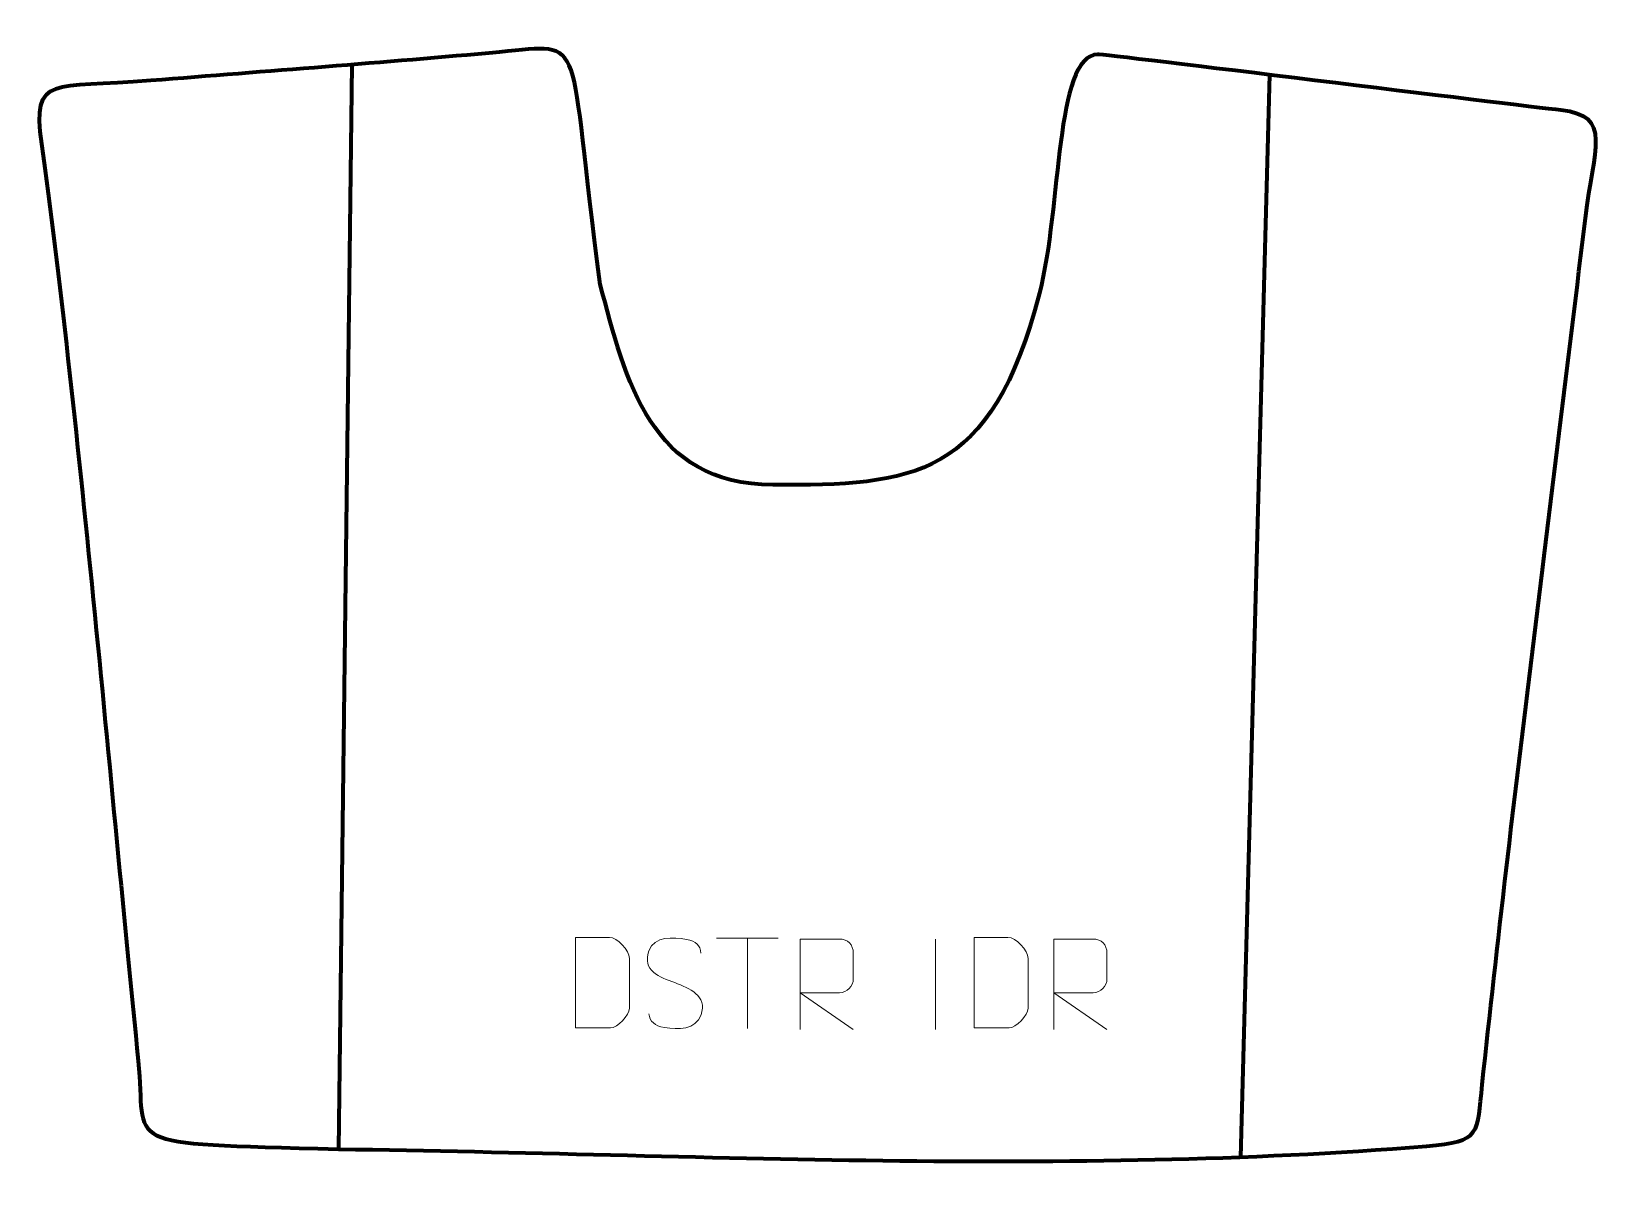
# Model space of a CAD drawing. Header units: millimetres. Extents: x -420 to 16, y 396 to 711.
import ezdxf

# ---------------------------------------------------------------- set-up
doc = ezdxf.new("R2010")
doc.units = ezdxf.units.MM
doc.header["$MEASUREMENT"] = 0
doc.layers.add('layer 2', color=7, linetype='Continuous')
doc.layers.add('layer 3', color=7, linetype='Continuous')

msp = doc.modelspace()

# ---------------------------------------------------------------- linework, layer by layer
at = {"layer": 'layer 2', "color": 142, "lineweight": 158}
for points in [[(-332.0546, 702.3126), (-332.0546, 702.3126), (-335.7387, 403.1046), (-335.7387, 403.1046)], [(-78.7907, 699.5146), (-78.7907, 699.5146), (-86.8057, 400.9194), (-86.8057, 400.9194)]]:
    msp.add_open_spline(points, degree=3, dxfattribs=at)
at = {"layer": 'layer 3', "color": 242, "lineweight": 158}
msp.add_open_spline([(-263.4905, 641.706), (-256.4089, 615.0826), (-249.6473, 586.4976), (-215.8339, 586.3665), (-215.8339, 586.3665), (-177.3431, 586.2172), (-155.5047, 587.8397), (-142.2901, 639.2976), (-142.2901, 639.2976), (-136.1665, 663.1431), (-138.0647, 704.7183), (-126.2545, 705.1673), (-126.2545, 705.1673), (-124.6595, 705.2279), (-10.5386, 691.1044), (1.5951, 689.7431), (1.5951, 689.7431), (16.0854, 688.1173), (10.6949, 679.49), (8.3597, 659.9811), (8.3597, 659.9811), (-0.9472, 582.0141), (-11.8601, 498.4981), (-20.0982, 420.8969), (-20.0982, 420.8969), (-21.5275, 407.4332), (-20.1366, 405.1753), (-35.5231, 403.9305), (-35.5231, 403.9305), (-135.2022, 395.8667), (-235.7718, 401.7147), (-335.7387, 403.1046), (-335.7387, 403.1046), (-398.1062, 404.864), (-388.5428, 403.3327), (-390.9884, 427.4999), (-390.9884, 427.4999), (-398.3979, 500.7181), (-407.7426, 609.2949), (-417.7004, 680.5038), (-417.7004, 680.5038), (-420.3978, 699.7932), (-414.7155, 695.6872), (-387.5176, 697.9102), (-387.5176, 697.9102), (-355.4282, 700.5467), (-323.3224, 702.823), (-291.2608, 705.8087), (-291.2608, 705.8087), (-266.3622, 708.1275), (-272.8546, 711.4347), (-263.4905, 641.706)], degree=3, knots=[0, 0, 0, 0, 0.07142857, 0.07142857, 0.07142857, 0.07142857, 0.14285714, 0.14285714, 0.14285714, 0.14285714, 0.21428571, 0.21428571, 0.21428571, 0.21428571, 0.28571429, 0.28571429, 0.28571429, 0.28571429, 0.35714286, 0.35714286, 0.35714286, 0.35714286, 0.42857143, 0.42857143, 0.42857143, 0.42857143, 0.5, 0.5, 0.5, 0.5, 0.57142857, 0.57142857, 0.57142857, 0.57142857, 0.64285714, 0.64285714, 0.64285714, 0.64285714, 0.71428571, 0.71428571, 0.71428571, 0.71428571, 0.78571429, 0.78571429, 0.78571429, 0.78571429, 0.85714286, 0.85714286, 0.85714286, 0.85714286, 1, 1, 1, 1], dxfattribs=at)
at = {"layer": 'layer 3', "color": 250, "lineweight": 9}
for points, knots in [([(-270.2822, 436.5994), (-267.9504, 436.5998), (-263.0002, 436.5758), (-260.6687, 436.5755), (-260.6687, 436.5755), (-258.7437, 436.4701), (-255.4251, 440.0117), (-255.4363, 442.029), (-255.4363, 442.029), (-255.4367, 447.7991), (-255.4367, 449.9688), (-255.4363, 455.7381), (-255.4363, 455.7381), (-255.4406, 457.8762), (-258.8151, 461.5363), (-260.9675, 461.5228), (-260.9675, 461.5228), (-263.2932, 461.5228), (-268.0175, 461.5228), (-270.3436, 461.5228), (-270.3436, 461.5228), (-270.3432, 455.7759), (-270.2819, 442.3467), (-270.2822, 436.5994)], [0, 0, 0, 0, 0.14285714, 0.14285714, 0.14285714, 0.14285714, 0.28571429, 0.28571429, 0.28571429, 0.28571429, 0.42857143, 0.42857143, 0.42857143, 0.42857143, 0.57142857, 0.57142857, 0.57142857, 0.57142857, 0.71428571, 0.71428571, 0.71428571, 0.71428571, 1, 1, 1, 1]), ([(-242.8899, 449.048), (-247.1382, 450.5184), (-252.0463, 452.3142), (-250.0412, 457.8345), (-250.0412, 457.8345), (-248.5377, 461.9744), (-243.3241, 461.5859), (-239.7205, 460.9848), (-239.7205, 460.9848), (-236.8599, 460.5076), (-235.9952, 459.2944), (-235.6846, 457.2103)], [0, 0, 0, 0, 0.25, 0.25, 0.25, 0.25, 0.5, 0.5, 0.5, 0.5, 1, 1, 1, 1]), ([(-208.3129, 436.1178), (-208.3129, 436.1178), (-208.3129, 461.0713), (-208.3129, 461.0713), (-208.3129, 461.0713), (-204.7181, 461.0713), (-201.1226, 461.0713), (-197.5274, 461.0713), (-197.5274, 461.0713), (-195.2021, 461.0336), (-193.6448, 459.5436), (-193.6489, 457.1772), (-193.6489, 457.1772), (-193.6493, 455.1417), (-193.6493, 452.0823), (-193.6489, 450.0463), (-193.6489, 450.0463), (-193.6554, 448.1708), (-195.4677, 446.229), (-197.4772, 446.2099), (-197.4772, 446.2099), (-197.4772, 446.2099), (-208.3129, 446.2099), (-208.3129, 446.2099), (-208.3129, 446.2099), (-208.3129, 446.2099), (-193.6582, 436.1178), (-193.6582, 436.1178)], [0, 0, 0, 0, 0.125, 0.125, 0.125, 0.125, 0.25, 0.25, 0.25, 0.25, 0.375, 0.375, 0.375, 0.375, 0.5, 0.5, 0.5, 0.5, 0.625, 0.625, 0.625, 0.625, 0.75, 0.75, 0.75, 0.75, 1, 1, 1, 1]), ([(-160.2822, 436.5994), (-157.9504, 436.5998), (-153.0002, 436.5758), (-150.6687, 436.5755), (-150.6687, 436.5755), (-148.7437, 436.4701), (-145.4251, 440.0117), (-145.4363, 442.029), (-145.4363, 442.029), (-145.4367, 447.7991), (-145.4367, 449.9688), (-145.4363, 455.7381), (-145.4363, 455.7381), (-145.4406, 457.8762), (-148.8151, 461.5363), (-150.9675, 461.5228), (-150.9675, 461.5228), (-153.2932, 461.5228), (-158.0175, 461.5228), (-160.3436, 461.5228), (-160.3436, 461.5228), (-160.3432, 455.7759), (-160.2819, 442.3467), (-160.2822, 436.5994)], [0, 0, 0, 0, 0.14285714, 0.14285714, 0.14285714, 0.14285714, 0.28571429, 0.28571429, 0.28571429, 0.28571429, 0.42857143, 0.42857143, 0.42857143, 0.42857143, 0.57142857, 0.57142857, 0.57142857, 0.57142857, 0.71428571, 0.71428571, 0.71428571, 0.71428571, 1, 1, 1, 1]), ([(-138.3129, 436.1178), (-138.3129, 436.1178), (-138.3129, 461.0713), (-138.3129, 461.0713), (-138.3129, 461.0713), (-134.7181, 461.0713), (-131.1226, 461.0713), (-127.5274, 461.0713), (-127.5274, 461.0713), (-125.2021, 461.0336), (-123.6448, 459.5436), (-123.6489, 457.1772), (-123.6489, 457.1772), (-123.6493, 455.1417), (-123.6493, 452.0823), (-123.6489, 450.0463), (-123.6489, 450.0463), (-123.6554, 448.1708), (-125.4677, 446.229), (-127.4772, 446.2099), (-127.4772, 446.2099), (-127.4772, 446.2099), (-138.3129, 446.2099), (-138.3129, 446.2099), (-138.3129, 446.2099), (-138.3129, 446.2099), (-123.6582, 436.1178), (-123.6582, 436.1178)], [0, 0, 0, 0, 0.125, 0.125, 0.125, 0.125, 0.25, 0.25, 0.25, 0.25, 0.375, 0.375, 0.375, 0.375, 0.5, 0.5, 0.5, 0.5, 0.625, 0.625, 0.625, 0.625, 0.75, 0.75, 0.75, 0.75, 1, 1, 1, 1]), ([(-242.8899, 449.0479), (-238.8713, 447.4012), (-233.8418, 445.5129), (-235.6758, 440.1526), (-235.6758, 440.1526), (-237.1356, 435.8862), (-242.0464, 436.1429), (-245.7725, 436.6976), (-245.7725, 436.6976), (-248.5225, 437.1074), (-249.7434, 438.3209), (-250.1214, 440.4331)], [0, 0, 0, 0, 0.25, 0.25, 0.25, 0.25, 0.5, 0.5, 0.5, 0.5, 1, 1, 1, 1])]:
    msp.add_open_spline(points, degree=3, knots=knots, dxfattribs=at)
for points in [[(-231.3889, 461.3274), (-231.3889, 461.3274), (-214.4017, 461.3274), (-214.4017, 461.3274)], [(-222.8951, 436.3974), (-222.8951, 436.3974), (-222.8951, 461.3509), (-222.8951, 461.3509)], [(-170.9808, 461.0816), (-170.9808, 461.0816), (-170.9808, 436.1075), (-170.9808, 436.1075)]]:
    msp.add_open_spline(points, degree=3, dxfattribs=at)

doc.saveas('drawing.dxf')
